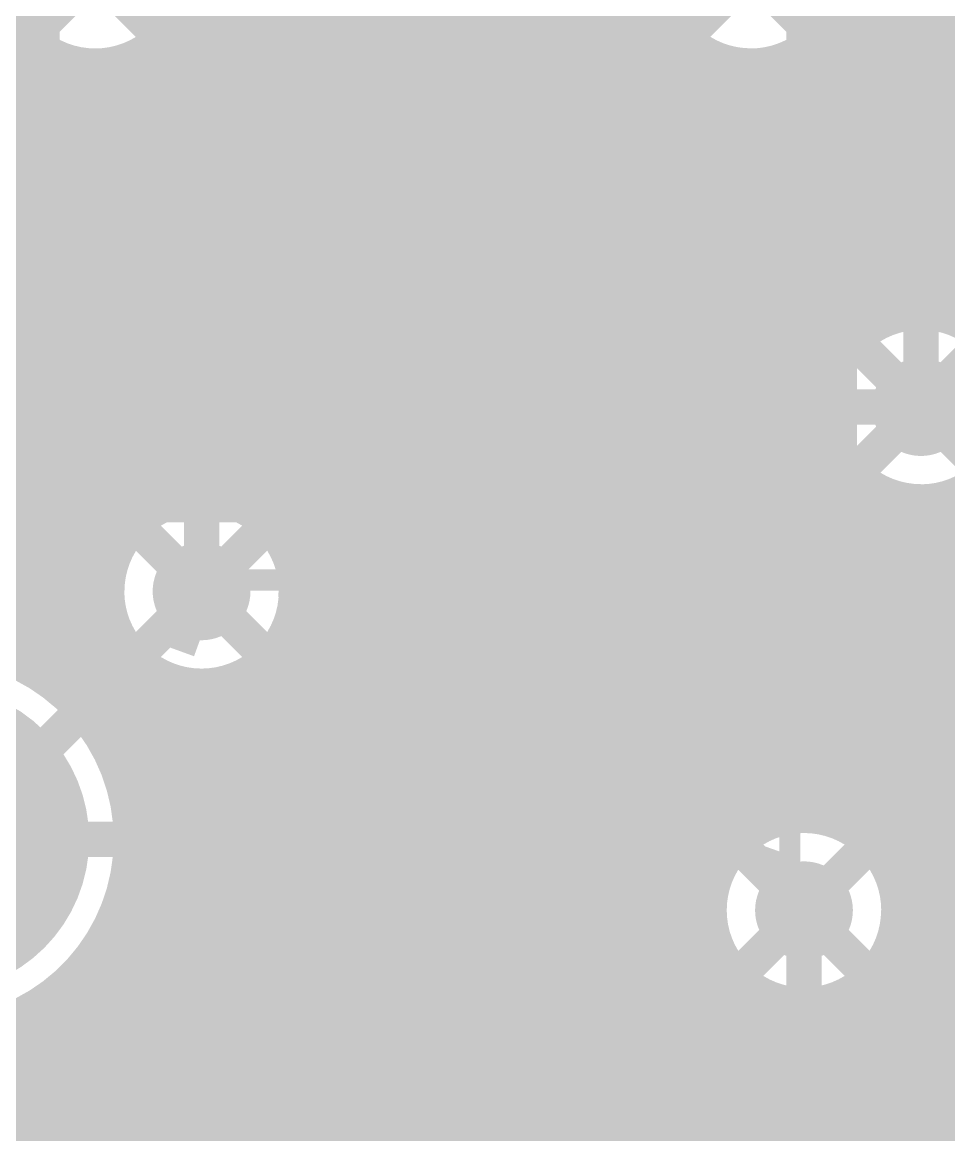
# Model space of a CAD drawing. Extents: x -5 to 112, y -62 to 71.
# Drawn here: x 44.43 to 51.08, y 35.98 to 43.96 of the extents above; entities that cross this region are included whole.
import ezdxf

# ---------------------------------------------------------------- set-up
doc = ezdxf.new("R2010")
doc.units = 0
doc.header["$MEASUREMENT"] = 0
doc.layers.get('0').update_dxf_attribs({"linetype": 'CONTINUOUS'})
for name, color, linetype in [('25-336-0_BOT', 7, 'CONTINUOUS'), ('25-336-0_DRD', 7, 'CONTINUOUS'), ('25-336-0_DRL', 2, 'CONTINUOUS'), ('25-336-0_IN1', 4, 'CONTINUOUS'), ('25-336-0_IN2', 3, 'CONTINUOUS'), ('25-336-0_SMB', 5, 'CONTINUOUS'), ('25-336-0_SMT', 10, 'CONTINUOUS'), ('25-336-0_SPT', 14, 'CONTINUOUS'), ('25-336-0_SST', 9, 'CONTINUOUS'), ('25-336-0_TOP', 12, 'CONTINUOUS'), ('THRUHOLE_TAP', 8, 'CONTINUOUS')]:
    doc.layers.add(name, color=color, linetype=linetype)

# ---------------------------------------------------------------- blocks, each defined once
blk = doc.blocks.new('ROUND_33')
at = {"const_width": 1.09982}
blk.add_lwpolyline([(-0.54991, 0, 1), (0.54991, 0, 1)], format="xyb", close=True, dxfattribs=at)
blk = doc.blocks.new('ROUND_11')
at = {"const_width": 0.35052}
blk.add_lwpolyline([(-0.17526, 0, 1), (0.17526, 0, 1)], format="xyb", close=True, dxfattribs=at)
blk = doc.blocks.new('ROUND_81')
at = {"const_width": 0.10033}
blk.add_lwpolyline([(-0.050164, 0, 1), (0.050164, 0, 1)], format="xyb", close=True, dxfattribs=at)
blk = doc.blocks.new('ROUND_68')
at = {"const_width": 0.35052}
blk.add_lwpolyline([(-0.17526, 0, 1), (0.17526, 0, 1)], format="xyb", close=True, dxfattribs=at)
blk = doc.blocks.new('RECTANGLE_2')
blk.add_solid([(0.4826, 0.4064), (0.4826, -0.4064), (-0.4826, 0.4064), (-0.4826, -0.4064)])
blk = doc.blocks.new('ROUND_73')
at = {"const_width": 0.10033}
blk.add_lwpolyline([(-0.050164, 0, 1), (0.050164, 0, 1)], format="xyb", close=True, dxfattribs=at)

msp = doc.modelspace()

# ---------------------------------------------------------------- linework, layer by layer
at = {"layer": '25-336-0_BOT', "const_width": 0.254}
for points in [[(50.8762, 41.1988), (50.8762, 49.4538), (49.276, 51.054), (45.466, 51.054)], [(50.419, 49.2633), (50.419, 41.70172)], [(45.6438, 45.3898), (45.6438, 40.55364)], [(45.8724, 45.3898), (45.8724, 40.54094)], [(46.101, 45.3898), (46.101, 40.44188)], [(46.3296, 45.3898), (46.3296, 40.17772)], [(46.5582, 45.3898), (46.5582, 39.68496)], [(46.7868, 45.3898), (46.7868, 39.39286)], [(47.0154, 45.3898), (47.0154, 33.94202)], [(47.244, 45.3898), (47.244, 27.432)], [(47.4726, 45.3898), (47.4726, 27.432)], [(47.7012, 45.3898), (47.7012, 27.432)], [(47.9298, 45.3898), (47.9298, 27.432)], [(48.1584, 45.1739), (48.1584, 27.432)], [(48.387, 44.9453), (48.387, 27.432)], [(48.6156, 44.7167), (48.6156, 27.432)], [(48.8442, 44.4881), (48.8442, 27.432)], [(36.83, 38.1), (36.83, 43.18), (38.608, 43.18), (39.243, 42.545), (43.18, 42.545), (44.958, 44.323)], [(49.0728, 43.97502), (49.0728, 27.432)], [(50.2158, 43.93438), (50.2158, 41.35882)], [(45.4152, 43.82008), (45.4152, 40.48506)], [(49.13122, 43.8912), (45.48378, 43.8912)], [(50.419, 43.8912), (50.18278, 43.8912)], [(49.3014, 43.74388), (49.3014, 27.432)], [(49.49444, 43.6626), (45.11802, 43.6626)], [(45.1866, 43.68292), (45.1866, 40.29964)], [(49.53, 43.65498), (49.53, 38.04412)], [(50.419, 43.6626), (49.81702, 43.6626)], [(49.9872, 43.72864), (49.9872, 38.27018)], [(44.92498, 43.64228), (43.50766, 42.22496)], [(44.92498, 43.64228), (44.958, 43.64148)], [(44.958, 43.64228), (44.958, 38.95852)], [(49.7586, 43.6499), (49.7586, 38.21176)], [(50.419, 43.434), (44.71416, 43.434)], [(44.7294, 43.4467), (44.7294, 39.19982)], [(50.419, 43.2054), (44.48556, 43.2054)], [(44.5008, 43.2181), (44.5008, 39.35476)], [(50.419, 42.9768), (44.25696, 42.9768)], [(50.419, 42.7482), (44.02836, 42.7482)], [(50.419, 42.5196), (43.79976, 42.5196)], [(50.419, 42.291), (43.57116, 42.291)], [(50.419, 42.0624), (37.2872, 42.0624)], [(50.419, 41.8338), (37.2872, 41.8338)], [(50.3301, 41.6052), (37.2872, 41.6052)], [(50.21834, 41.3766), (37.2872, 41.3766)], [(50.19802, 41.148), (37.2872, 41.148)], [(50.2158, 41.03624), (50.2158, 38.24732)], [(50.25644, 40.9194), (37.2872, 40.9194)], [(50.42408, 40.6908), (37.2872, 40.6908)], [(50.4444, 40.67302), (50.4444, 38.13556)], [(50.673, 40.54856), (50.673, 37.8333)], [(51.1302, 40.56888), (51.1302, 30.79496)], [(50.9016, 40.51808), (50.9016, 31.02356)], [(45.37202, 40.4622), (37.2872, 40.4622)], [(54.2798, 40.4622), (46.06798, 40.4622)], [(45.14088, 40.2336), (37.2872, 40.2336)], [(54.2798, 40.2336), (46.29912, 40.2336)], [(45.05198, 40.005), (37.2872, 40.005)], [(54.2798, 40.005), (46.38802, 40.005)], [(45.72, 39.878), (46.355, 39.243), (46.355, 33.782)], [(46.39818, 39.84498), (46.39579, 39.87777)], [(46.39818, 39.84498), (46.67758, 39.56558)], [(45.0469, 39.7764), (37.2872, 39.7764)], [(54.1909, 39.7764), (46.46676, 39.7764)], [(45.12564, 39.5478), (37.2872, 39.5478)], [(54.07914, 39.5478), (46.69536, 39.5478)], [(45.1866, 39.45636), (45.1866, 38.50386)], [(45.33138, 39.3192), (44.56176, 39.3192)], [(45.4152, 39.27094), (45.4152, 27.432)], [(54.05882, 39.3192), (46.80458, 39.3192)], [(45.6438, 39.20236), (45.6438, 27.432)], [(45.72, 39.19728), (45.75298, 39.19808)], [(45.75302, 39.19728), (45.8978, 39.0525)], [(46.8122, 39.243), (46.8122, 34.28492)], [(45.8597, 39.0906), (44.84624, 39.0906)], [(45.8724, 39.0779), (45.8724, 34.25952)], [(45.8978, 39.0525), (45.8978, 34.28492)], [(54.11724, 39.0906), (46.8122, 39.0906)], [(45.8978, 38.862), (45.02404, 38.862)], [(54.28488, 38.862), (46.8122, 38.862)], [(45.8978, 38.6334), (45.14088, 38.6334)], [(56.8833, 38.6334), (46.8122, 38.6334)], [(45.8978, 38.4048), (45.212, 38.4048)], [(56.8833, 38.4048), (46.8122, 38.4048)], [(45.8978, 38.1762), (45.24248, 38.1762)], [(49.69002, 38.1762), (46.8122, 38.1762)], [(56.8833, 38.1762), (50.38598, 38.1762)], [(45.8978, 37.9476), (45.2374, 37.9476)], [(49.45888, 37.9476), (46.8122, 37.9476)], [(56.8833, 37.9476), (50.61712, 37.9476)], [(45.1866, 37.69614), (45.1866, 27.432)], [(45.8978, 37.719), (45.19168, 37.719)], [(49.36998, 37.719), (46.8122, 37.719)], [(56.8833, 37.719), (50.70602, 37.719)], [(51.435, 29.845), (50.038, 31.242), (50.038, 37.592)], [(45.8978, 37.4904), (45.10786, 37.4904)], [(49.3649, 37.4904), (46.8122, 37.4904)], [(56.8833, 37.4904), (50.70856, 37.4904)], [(50.673, 37.34816), (50.673, 31.25216)], [(44.958, 37.24148), (44.958, 27.432)], [(45.8978, 37.2618), (44.97324, 37.2618)], [(49.44364, 37.2618), (46.8122, 37.2618)], [(56.8833, 37.2618), (50.63236, 37.2618)], [(49.53, 37.13988), (49.53, 27.432)], [(49.5808, 37.08908), (49.5808, 31.242)], [(50.4952, 37.08908), (50.4952, 31.42996)], [(44.7294, 37.00018), (44.7294, 27.432)], [(45.8978, 37.0332), (44.7675, 37.0332)], [(49.5808, 37.0332), (46.8122, 37.0332)], [(56.8833, 37.0332), (50.4952, 37.0332)], [(45.8978, 36.8046), (44.41952, 36.8046)], [(44.5008, 36.84524), (44.5008, 27.432)], [(49.5808, 36.8046), (46.8122, 36.8046)], [(55.32374, 36.8046), (50.4952, 36.8046)], [(45.8978, 36.576), (33.4772, 36.576)], [(49.5808, 36.576), (46.8122, 36.576)], [(55.06212, 36.576), (50.4952, 36.576)], [(45.8978, 36.3474), (33.4772, 36.3474)], [(49.5808, 36.3474), (46.8122, 36.3474)], [(54.96306, 36.3474), (50.4952, 36.3474)], [(45.8978, 36.1188), (33.4772, 36.1188)], [(49.5808, 36.1188), (46.8122, 36.1188)], [(54.95036, 36.1188), (50.4952, 36.1188)], [(45.8978, 35.8902), (33.4772, 35.8902)], [(49.5808, 35.8902), (46.8122, 35.8902)], [(55.01894, 35.8902), (50.4952, 35.8902)]]:
    msp.add_lwpolyline(points, dxfattribs=at)
for points in [[(44.958, 43.64228, 0.4142136), (45.63872, 44.323)], [(48.97628, 44.323, 0.4142136), (49.657, 43.64228)], [(49.657, 43.64228, 0.4142136), (50.33772, 44.323)], [(50.419, 41.70172, 0.2113087), (50.19652, 41.1988)], [(50.19548, 41.1988, 0.4142136), (50.8762, 40.51808)], [(50.8762, 40.51808, 0.4142136), (51.55692, 41.1988)], [(45.72, 40.55872, 0.4142136), (45.03928, 39.878)], [(46.40072, 39.878, 0.4142136), (45.72, 40.55872)], [(45.03928, 39.878, 0.4142136), (45.72, 39.19728)], [(45.24502, 38.1, 0.4142136), (43.815, 39.53002)], [(46.8122, 39.243, 0.1989124), (46.67829, 39.56629)], [(50.038, 38.27272, 0.4142136), (49.35728, 37.592)], [(50.71872, 37.592, 0.4142136), (50.038, 38.27272)], [(43.815, 36.66998, 0.4142136), (45.24502, 38.1)], [(49.35728, 37.592, 0.2113086), (49.5801, 37.08831)], [(50.4952, 37.08908, 0.2113087), (50.71768, 37.592)]]:
    msp.add_lwpolyline(points, format="xyb", dxfattribs=at)
at = {"layer": '25-336-0_DRD', "const_width": 0.254}
for points in [[(46.228, 45.593), (43.688, 43.053)], [(46.228, 43.053), (43.688, 45.593)], [(50.927, 45.593), (48.387, 43.053)], [(50.927, 43.053), (48.387, 45.593)], [(53.6702, 45.6438), (51.1302, 43.1038)], [(52.1462, 42.4688), (49.6062, 39.9288)], [(52.1462, 39.9288), (49.6062, 42.4688)], [(46.99, 41.148), (44.45, 38.608)], [(46.99, 38.608), (44.45, 41.148)], [(51.308, 38.862), (48.768, 36.322)], [(51.308, 36.322), (48.768, 38.862)], [(44.45, 38.1), (43.815, 38.735)], [(43.815, 37.465), (44.45, 38.1)]]:
    msp.add_lwpolyline(points, dxfattribs=at)
at = {"layer": '25-336-0_IN1', "const_width": 0.254}
for points in [[(46.355, 69.85), (46.355, 40.1193)], [(46.5836, 69.85), (46.5836, 34.42208)], [(46.8122, 69.85), (46.8122, 34.28492)], [(47.0408, 69.85), (47.0408, 28.067)], [(47.2694, 69.85), (47.2694, 28.067)], [(47.498, 69.85), (47.498, 28.067)], [(47.7266, 69.85), (47.7266, 28.067)], [(47.9552, 69.85), (47.9552, 28.067)], [(48.1838, 69.85), (48.1838, 28.067)], [(48.4124, 69.85), (48.4124, 28.067)], [(48.641, 69.85), (48.641, 28.067)], [(48.8696, 69.85), (48.8696, 28.067)], [(50.4698, 69.85), (50.4698, 41.74236)], [(50.6984, 61.67374), (50.6984, 41.85412)], [(50.927, 61.41212), (50.927, 41.87698)], [(51.1556, 61.31306), (51.1556, 41.81856)], [(46.1264, 50.89144), (46.1264, 40.42156)], [(45.8978, 50.52822), (45.8978, 40.53332)], [(45.6692, 50.40376), (45.6692, 40.55618)], [(50.2412, 43.97502), (50.2412, 41.4401)], [(49.0982, 43.93438), (49.0982, 28.067)], [(44.43222, 43.8912), (42.38498, 43.8912)], [(45.4406, 43.84294), (45.4406, 40.49776)], [(49.13122, 43.8912), (45.48378, 43.8912)], [(51.92014, 43.8912), (50.18278, 43.8912)], [(44.5262, 43.79722), (44.5262, 39.33952)], [(50.0126, 43.74388), (50.0126, 38.27018)], [(44.79544, 43.6626), (42.61612, 43.6626)], [(44.7548, 43.67276), (44.7548, 39.17696)], [(49.49444, 43.6626), (45.11802, 43.6626)], [(45.212, 43.69308), (45.212, 40.33012)], [(49.3268, 43.72864), (49.3268, 28.067)], [(49.784, 43.65498), (49.784, 38.22192)], [(59.7789, 43.6626), (49.81702, 43.6626)], [(44.9834, 43.64228), (44.9834, 38.92296)], [(49.5554, 43.6499), (49.5554, 38.06952)], [(59.78398, 43.434), (42.70502, 43.434)], [(59.87288, 43.2054), (42.70756, 43.2054)], [(60.10402, 42.9768), (42.63136, 42.9768)], [(99.441, 42.7482), (42.42308, 42.7482)], [(99.4156, 42.5196), (36.99002, 42.5196)], [(99.187, 42.291), (34.95802, 42.291)], [(98.9584, 42.0624), (34.86912, 42.0624)], [(50.63236, 41.8338), (34.63798, 41.8338)], [(98.7298, 41.8338), (51.1175, 41.8338)], [(50.3301, 41.6052), (31.3182, 41.6052)], [(50.21834, 41.3766), (33.57372, 41.3766)], [(50.19802, 41.148), (33.83788, 41.148)], [(50.2412, 40.95496), (50.2412, 38.2397)], [(50.25644, 40.9194), (33.93694, 40.9194)], [(50.42408, 40.6908), (33.94964, 40.6908)], [(50.4698, 40.6527), (50.4698, 38.11778)], [(51.1556, 40.57904), (51.1556, 30.46476)], [(50.6984, 40.54094), (50.6984, 37.75202)], [(50.927, 40.52062), (50.927, 30.29712)], [(45.37202, 40.4622), (33.88106, 40.4622)], [(61.12002, 40.4622), (46.06798, 40.4622)], [(45.14088, 40.2336), (33.69564, 40.2336)], [(60.88888, 40.2336), (46.29912, 40.2336)], [(45.05198, 40.005), (21.13788, 40.005)], [(54.49316, 40.005), (46.38802, 40.005)], [(45.0469, 39.7764), (21.23694, 39.7764)], [(54.1909, 39.7764), (46.39056, 39.7764)], [(46.355, 39.63416), (46.355, 34.46272)], [(45.12564, 39.5478), (21.24964, 39.5478)], [(54.07914, 39.5478), (46.31436, 39.5478)], [(45.212, 39.42588), (45.212, 38.4048)], [(45.33138, 39.3192), (44.56176, 39.3192)], [(54.05882, 39.3192), (46.10608, 39.3192)], [(46.1264, 39.3319), (46.1264, 34.42208)], [(45.4406, 39.25824), (45.4406, 28.067)], [(45.6692, 39.19982), (45.6692, 28.067)], [(45.8978, 39.22014), (45.8978, 34.28492)], [(54.11724, 39.0906), (44.84624, 39.0906)], [(54.28488, 38.862), (45.02404, 38.862)], [(95.5294, 38.6334), (45.14088, 38.6334)], [(60.44438, 38.4048), (45.212, 38.4048)], [(49.69002, 38.1762), (45.24248, 38.1762)], [(60.23864, 38.1762), (50.38598, 38.1762)], [(49.45888, 37.9476), (45.2374, 37.9476)], [(60.1599, 37.9476), (50.61712, 37.9476)], [(45.212, 37.7952), (45.212, 28.067)], [(49.36998, 37.719), (45.19168, 37.719)], [(60.16498, 37.719), (50.70602, 37.719)], [(49.3649, 37.4904), (45.10786, 37.4904)], [(60.25388, 37.4904), (50.70856, 37.4904)], [(50.6984, 37.42944), (50.6984, 28.067)], [(44.9834, 37.2745), (44.9834, 28.067)], [(49.44364, 37.2618), (44.97324, 37.2618)], [(60.48502, 37.2618), (50.63236, 37.2618)], [(49.5554, 37.11194), (49.5554, 28.067)], [(50.4698, 37.06622), (50.4698, 28.067)], [(44.7548, 37.0205), (44.7548, 28.067)], [(49.64938, 37.0332), (44.7675, 37.0332)], [(49.784, 36.96208), (49.784, 28.067)], [(65.49136, 37.0332), (50.42408, 37.0332)], [(50.0126, 36.91128), (50.0126, 28.067)], [(50.2412, 36.94176), (50.2412, 28.067)], [(55.32374, 36.8046), (44.41952, 36.8046)], [(44.5262, 36.85794), (44.5262, 28.067)], [(55.06212, 36.576), (28.956, 36.576)], [(54.96306, 36.3474), (28.956, 36.3474)], [(54.95036, 36.1188), (28.956, 36.1188)], [(55.01894, 35.8902), (28.956, 35.8902)]]:
    msp.add_lwpolyline(points, dxfattribs=at)
for points in [[(44.27728, 44.323, 0.4142136), (44.958, 43.64228)], [(44.958, 43.64228, 0.4142136), (45.63872, 44.323)], [(48.97628, 44.323, 0.4142136), (49.657, 43.64228)], [(49.657, 43.64228, 0.4142136), (50.33772, 44.323)], [(50.8762, 41.87952, 0.4142136), (50.19548, 41.1988)], [(51.55692, 41.1988, 0.4142136), (50.8762, 41.87952)], [(50.19548, 41.1988, 0.4142136), (50.8762, 40.51808)], [(50.8762, 40.51808, 0.4142136), (51.55692, 41.1988)], [(45.72, 40.55872, 0.4142136), (45.03928, 39.878)], [(46.40072, 39.878, 0.4142136), (45.72, 40.55872)], [(45.03928, 39.878, 0.4142136), (45.72, 39.19728)], [(45.72, 39.19728, 0.4142136), (46.40072, 39.878)], [(45.24502, 38.1, 0.4142136), (43.815, 39.53002)], [(50.038, 38.27272, 0.4142136), (49.35728, 37.592)], [(50.71872, 37.592, 0.4142136), (50.038, 38.27272)], [(43.815, 36.66998, 0.4142136), (45.24502, 38.1)], [(49.35728, 37.592, 0.4142136), (50.038, 36.91128)], [(50.038, 36.91128, 0.4142136), (50.71872, 37.592)]]:
    msp.add_lwpolyline(points, format="xyb", dxfattribs=at)
at = {"layer": '25-336-0_IN2', "const_width": 0.254}
for points in [[(46.355, 69.85), (46.355, 40.1193)], [(46.5836, 69.85), (46.5836, 34.42208)], [(46.8122, 69.85), (46.8122, 34.28492)], [(47.0408, 69.85), (47.0408, 28.067)], [(47.2694, 69.85), (47.2694, 28.067)], [(47.498, 69.85), (47.498, 28.067)], [(47.7266, 69.85), (47.7266, 28.067)], [(47.9552, 69.85), (47.9552, 28.067)], [(48.1838, 69.85), (48.1838, 28.067)], [(48.4124, 69.85), (48.4124, 28.067)], [(48.641, 69.85), (48.641, 28.067)], [(48.8696, 69.85), (48.8696, 28.067)], [(50.4698, 69.85), (50.4698, 41.74236)], [(50.6984, 61.67374), (50.6984, 41.85412)], [(50.927, 61.41212), (50.927, 41.87698)], [(51.1556, 61.31306), (51.1556, 41.81856)], [(46.1264, 50.89144), (46.1264, 40.42156)], [(45.8978, 50.52822), (45.8978, 40.53332)], [(45.6692, 50.40376), (45.6692, 40.55618)], [(50.2412, 43.97502), (50.2412, 41.4401)], [(49.0982, 43.93438), (49.0982, 28.067)], [(44.43222, 43.8912), (42.38498, 43.8912)], [(45.4406, 43.84294), (45.4406, 40.49776)], [(49.13122, 43.8912), (45.48378, 43.8912)], [(51.92014, 43.8912), (50.18278, 43.8912)], [(44.5262, 43.79722), (44.5262, 39.33952)], [(50.0126, 43.74388), (50.0126, 38.27018)], [(44.79544, 43.6626), (42.61612, 43.6626)], [(44.7548, 43.67276), (44.7548, 39.17696)], [(49.49444, 43.6626), (45.11802, 43.6626)], [(45.212, 43.69308), (45.212, 40.33012)], [(49.3268, 43.72864), (49.3268, 28.067)], [(49.784, 43.65498), (49.784, 38.22192)], [(59.7789, 43.6626), (49.81702, 43.6626)], [(44.9834, 43.64228), (44.9834, 38.92296)], [(49.5554, 43.6499), (49.5554, 38.06952)], [(59.78398, 43.434), (42.70502, 43.434)], [(59.87288, 43.2054), (42.70756, 43.2054)], [(60.10402, 42.9768), (42.63136, 42.9768)], [(99.441, 42.7482), (42.42308, 42.7482)], [(99.4156, 42.5196), (36.99002, 42.5196)], [(99.187, 42.291), (34.95802, 42.291)], [(98.9584, 42.0624), (34.86912, 42.0624)], [(50.63236, 41.8338), (34.63798, 41.8338)], [(98.7298, 41.8338), (51.1175, 41.8338)], [(50.3301, 41.6052), (31.15818, 41.6052)], [(50.21834, 41.3766), (33.57372, 41.3766)], [(50.19802, 41.148), (33.83788, 41.148)], [(50.2412, 40.95496), (50.2412, 38.2397)], [(50.25644, 40.9194), (33.93694, 40.9194)], [(50.42408, 40.6908), (33.94964, 40.6908)], [(50.4698, 40.6527), (50.4698, 38.11778)], [(51.1556, 40.57904), (51.1556, 30.46476)], [(50.6984, 40.54094), (50.6984, 37.75202)], [(50.927, 40.52062), (50.927, 30.29712)], [(45.37202, 40.4622), (33.88106, 40.4622)], [(61.12002, 40.4622), (46.06798, 40.4622)], [(45.14088, 40.2336), (33.69564, 40.2336)], [(60.88888, 40.2336), (46.29912, 40.2336)], [(45.05198, 40.005), (21.13788, 40.005)], [(54.49316, 40.005), (46.38802, 40.005)], [(45.0469, 39.7764), (21.23694, 39.7764)], [(54.1909, 39.7764), (46.39056, 39.7764)], [(46.355, 39.63416), (46.355, 34.46272)], [(45.12564, 39.5478), (21.24964, 39.5478)], [(54.07914, 39.5478), (46.31436, 39.5478)], [(45.212, 39.42588), (45.212, 38.4048)], [(45.33138, 39.3192), (44.56176, 39.3192)], [(54.05882, 39.3192), (46.10608, 39.3192)], [(46.1264, 39.3319), (46.1264, 34.42208)], [(45.4406, 39.25824), (45.4406, 28.067)], [(45.6692, 39.19982), (45.6692, 28.067)], [(45.8978, 39.22014), (45.8978, 34.28492)], [(54.11724, 39.0906), (44.84624, 39.0906)], [(54.28488, 38.862), (45.02404, 38.862)], [(95.5294, 38.6334), (45.14088, 38.6334)], [(60.44438, 38.4048), (45.212, 38.4048)], [(49.69002, 38.1762), (45.24248, 38.1762)], [(60.23864, 38.1762), (50.38598, 38.1762)], [(49.45888, 37.9476), (45.2374, 37.9476)], [(60.1599, 37.9476), (50.61712, 37.9476)], [(45.212, 37.7952), (45.212, 28.067)], [(49.36998, 37.719), (45.19168, 37.719)], [(60.16498, 37.719), (50.70602, 37.719)], [(49.3649, 37.4904), (45.10786, 37.4904)], [(60.25388, 37.4904), (50.70856, 37.4904)], [(50.6984, 37.42944), (50.6984, 28.067)], [(44.9834, 37.2745), (44.9834, 28.067)], [(49.44364, 37.2618), (44.97324, 37.2618)], [(60.48502, 37.2618), (50.63236, 37.2618)], [(49.5554, 37.11194), (49.5554, 28.067)], [(50.4698, 37.06622), (50.4698, 28.067)], [(44.7548, 37.0205), (44.7548, 28.067)], [(49.64938, 37.0332), (44.7675, 37.0332)], [(49.784, 36.96208), (49.784, 28.067)], [(65.49136, 37.0332), (50.42408, 37.0332)], [(50.0126, 36.91128), (50.0126, 28.067)], [(50.2412, 36.94176), (50.2412, 28.067)], [(55.32374, 36.8046), (44.41952, 36.8046)], [(44.5262, 36.85794), (44.5262, 28.067)], [(55.06212, 36.576), (28.956, 36.576)], [(54.96306, 36.3474), (28.956, 36.3474)], [(54.95036, 36.1188), (28.956, 36.1188)], [(55.01894, 35.8902), (28.956, 35.8902)]]:
    msp.add_lwpolyline(points, dxfattribs=at)
for points in [[(44.27728, 44.323, 0.4142136), (44.958, 43.64228)], [(44.958, 43.64228, 0.4142136), (45.63872, 44.323)], [(48.97628, 44.323, 0.4142136), (49.657, 43.64228)], [(49.657, 43.64228, 0.4142136), (50.33772, 44.323)], [(50.8762, 41.87952, 0.4142136), (50.19548, 41.1988)], [(51.55692, 41.1988, 0.4142136), (50.8762, 41.87952)], [(50.19548, 41.1988, 0.4142136), (50.8762, 40.51808)], [(50.8762, 40.51808, 0.4142136), (51.55692, 41.1988)], [(45.72, 40.55872, 0.4142136), (45.03928, 39.878)], [(46.40072, 39.878, 0.4142136), (45.72, 40.55872)], [(45.03928, 39.878, 0.4142136), (45.72, 39.19728)], [(45.72, 39.19728, 0.4142136), (46.40072, 39.878)], [(45.24502, 38.1, 0.4142136), (43.815, 39.53002)], [(50.038, 38.27272, 0.4142136), (49.35728, 37.592)], [(50.71872, 37.592, 0.4142136), (50.038, 38.27272)], [(43.815, 36.66998, 0.4142136), (45.24502, 38.1)], [(49.35728, 37.592, 0.4142136), (50.038, 36.91128)], [(50.038, 36.91128, 0.4142136), (50.71872, 37.592)]]:
    msp.add_lwpolyline(points, format="xyb", dxfattribs=at)
at = {"layer": '25-336-0_SST', "const_width": 0.1524}
for points in [[(42.9895, 46.5455), (42.9895, 43.6245), (44.6278, 43.6245), (44.6278, 46.5455), (42.9895, 46.5455)], [(51.6255, 43.6245), (51.6255, 46.5455), (49.9872, 46.5455), (49.9872, 43.6245), (51.6255, 43.6245)], [(44.6405, 40.4495), (44.6405, 43.3705), (43.0022, 43.3705), (43.0022, 40.4495), (44.6405, 40.4495)], [(46.5455, 40.4495), (46.5455, 43.3705), (44.9072, 43.3705), (44.9072, 40.4495), (46.5455, 40.4495)], [(48.4505, 40.4495), (48.4505, 43.3705), (46.8122, 43.3705), (46.8122, 40.4495), (48.4505, 40.4495)], [(48.7045, 43.3705), (48.7045, 40.4495), (50.3428, 40.4495), (50.3428, 43.3705), (48.7045, 43.3705)], [(47.55642, 40.08628), (47.55642, 39.73068), (47.72406, 39.6113), (47.89424, 39.6113), (48.06442, 39.73068), (48.06442, 40.08628), (47.04842, 40.08628)], [(49.4284, 40.05834), (49.4284, 39.70274), (49.59858, 39.58336), (49.76876, 39.58336), (49.9364, 39.70274), (49.9364, 40.05834), (48.9204, 40.05834)], [(45.69206, 39.4843), (45.52442, 39.54526), (45.52442, 39.90086), (45.69206, 39.95928), (46.37024, 39.95928), (46.54042, 39.90086), (46.54042, 39.54526), (46.37024, 39.4843)], [(47.55642, 39.7891), (47.04842, 39.6113)], [(49.4284, 39.76116), (48.9204, 39.58336)], [(47.04842, 38.7731), (47.04842, 39.24808), (47.72406, 38.7731), (47.89424, 38.7731), (48.06442, 38.83406), (48.06442, 39.18966), (47.89424, 39.24808)], [(48.9204, 38.74516), (48.9204, 39.22014), (49.59858, 38.74516), (49.76876, 38.74516), (49.9364, 38.80612), (49.9364, 39.16172), (49.76876, 39.22014)], [(45.52442, 38.76548), (45.52442, 39.0017)], [(45.52442, 38.88486), (46.54042, 38.88486), (46.37024, 39.0017)], [(47.38624, 37.9349), (47.38624, 38.40988), (48.06442, 38.17366), (48.06442, 38.05428), (47.04842, 38.05428)], [(46.03242, 38.3413), (46.03242, 37.9857), (45.86224, 37.92728), (45.69206, 37.92728), (45.52442, 37.9857), (45.52442, 38.3413), (45.69206, 38.40226), (45.86224, 38.40226), (46.54042, 38.1635)], [(48.9204, 38.26256), (49.9364, 37.90696), (49.9364, 38.38194)]]:
    msp.add_lwpolyline(points, dxfattribs=at)
at = {"layer": '25-336-0_SST', "const_width": 0.254}
for points in [[(45.21708, 38.1, 0.4142136), (43.815, 39.50208)], [(43.815, 36.69792, 0.4142136), (45.21708, 38.1)]]:
    msp.add_lwpolyline(points, format="xyb", dxfattribs=at)
at = {"layer": '25-336-0_TOP', "const_width": 0.254}
for points in [[(19.91614, 45.1231), (19.91614, 44.1325), (20.9042, 43.18), (35.052, 43.18), (42.037, 36.195), (55.626, 36.195)], [(45.72, 42.6212), (45.72, 43.18), (46.30928, 43.76928), (46.30928, 44.53382)], [(45.72, 41.1988), (46.736, 41.1988), (46.736, 43.18), (46.95952, 43.40352), (46.95952, 44.53382)], [(47.60976, 44.53382), (47.60976, 42.63644), (47.625, 42.6212)], [(49.15408, 43.8658), (48.76546, 43.8658)], [(48.76546, 43.8658), (48.76546, 43.69562)], [(49.17694, 43.8404), (48.76546, 43.8404)], [(48.8696, 43.8658), (48.8696, 43.3578)], [(49.0982, 43.8658), (49.0982, 43.3578)], [(48.06696, 43.69562), (48.06696, 43.3578)], [(48.11522, 43.69562), (48.06696, 43.69562)], [(48.76546, 43.69562), (48.11522, 43.69562)], [(48.1838, 43.69562), (48.1838, 43.3578)], [(48.4124, 43.69562), (48.4124, 43.3578)], [(48.641, 43.69562), (48.641, 43.0784)], [(49.3268, 43.72864), (49.3268, 43.3578)], [(49.784, 43.65498), (49.784, 43.3578)], [(49.9872, 43.72864), (49.9872, 43.6372)], [(54.8005, 43.6118), (48.06696, 43.6118)], [(49.5554, 43.6499), (49.5554, 43.3578)], [(51.6128, 43.6372), (49.9872, 43.6372)], [(50.0126, 43.6372), (50.0126, 43.3578)], [(50.2412, 43.6372), (50.2412, 43.3578)], [(50.4698, 43.6372), (50.4698, 41.74236)], [(50.6984, 43.6372), (50.6984, 41.85412)], [(50.927, 43.6372), (50.927, 41.87698)], [(51.1556, 43.6372), (51.1556, 41.81856)], [(55.0291, 43.3832), (48.06696, 43.3832)], [(48.4378, 43.3578), (48.06696, 43.3578)], [(48.4378, 43.3578), (48.4378, 43.0784)], [(50.3428, 43.3578), (48.7172, 43.3578)], [(48.7172, 43.3578), (48.7172, 43.0784)], [(50.3428, 43.3578), (50.3428, 41.9354)], [(48.7172, 43.1546), (48.4378, 43.1546)], [(55.28818, 43.1546), (50.3428, 43.1546)], [(48.7172, 43.0784), (48.4378, 43.0784)], [(56.32958, 42.926), (50.3428, 42.926)], [(56.32958, 42.6974), (50.3428, 42.6974)], [(45.72, 42.6212), (43.815, 42.6212)], [(49.53, 42.6212), (47.625, 42.6212)], [(56.32958, 42.4688), (50.3428, 42.4688)], [(56.32958, 42.2402), (50.3428, 42.2402)], [(44.6278, 42.164), (44.6278, 41.9354)], [(44.9072, 42.164), (44.6278, 42.164)], [(44.7548, 42.164), (44.7548, 39.17696)], [(44.9072, 42.164), (44.9072, 41.9354)], [(48.4378, 42.164), (48.4378, 41.9354)], [(48.7172, 42.164), (48.4378, 42.164)], [(48.641, 42.164), (48.641, 38.5572)], [(48.7172, 42.164), (48.7172, 41.9354)], [(44.9072, 42.0116), (44.6278, 42.0116)], [(48.7172, 42.0116), (48.4378, 42.0116)], [(56.32958, 42.0116), (50.3428, 42.0116)], [(44.6278, 41.9354), (44.6278, 41.8846)], [(44.9072, 41.9354), (44.9072, 41.8846)], [(48.4378, 41.9354), (48.4378, 41.8846)], [(48.7172, 41.9354), (48.7172, 41.8846)], [(50.3428, 41.9354), (50.3428, 41.8846)], [(44.6278, 41.8846), (44.6278, 40.4622)], [(44.9072, 41.8846), (44.9072, 40.4622)], [(48.4378, 41.8846), (48.4378, 40.4622)], [(48.7172, 41.8846), (48.7172, 40.4622)], [(50.3428, 41.8846), (50.3428, 41.656)], [(44.9072, 41.783), (44.6278, 41.783)], [(48.7172, 41.783), (48.4378, 41.783)], [(50.52822, 41.783), (50.3428, 41.783)], [(50.37328, 41.656), (50.3428, 41.656)], [(44.9072, 41.5544), (44.6278, 41.5544)], [(48.7172, 41.5544), (48.4378, 41.5544)], [(44.9072, 41.3258), (44.6278, 41.3258)], [(48.7172, 41.3258), (48.4378, 41.3258)], [(45.72, 41.1988), (45.72, 39.878)], [(47.625, 41.1988), (46.736, 41.1988), (45.72, 41.1988)], [(49.53, 41.1988), (50.8762, 41.1988)], [(52.07, 38.8112), (50.7238, 38.8112), (49.53, 40.005), (49.53, 41.1988)], [(44.9072, 41.0972), (44.6278, 41.0972)], [(48.7172, 41.0972), (48.4378, 41.0972)], [(44.9072, 40.8686), (44.6278, 40.8686)], [(48.7172, 40.8686), (48.4378, 40.8686)], [(46.5328, 40.7416), (46.5328, 40.4622)], [(46.736, 40.7416), (46.5328, 40.7416)], [(46.5836, 40.7416), (46.5836, 38.5572)], [(46.8122, 40.7416), (46.8122, 38.5572)], [(46.8122, 40.7416), (46.8122, 40.4622)], [(50.37328, 40.7416), (50.3428, 40.7416)], [(50.3428, 40.7416), (50.3428, 40.4622)], [(44.9072, 40.64), (44.6278, 40.64)], [(46.8122, 40.64), (46.5328, 40.64)], [(48.7172, 40.64), (48.4378, 40.64)], [(50.48758, 40.64), (50.3428, 40.64)], [(50.4698, 40.6527), (50.4698, 39.71036)], [(51.1556, 40.57904), (51.1556, 39.2684)], [(50.6984, 40.54094), (50.6984, 39.48176)], [(50.927, 40.52062), (50.927, 39.2684)], [(44.6278, 40.4622), (44.2722, 40.4622)], [(45.2628, 40.4114), (44.2722, 40.4114)], [(44.5262, 40.4622), (44.5262, 39.33952)], [(45.2628, 40.4622), (44.9072, 40.4622)], [(44.9834, 40.4622), (44.9834, 38.92296)], [(45.212, 40.4622), (45.212, 40.33012)], [(45.2628, 40.4622), (45.2628, 40.38092)], [(46.1772, 40.4622), (46.1772, 40.38092)], [(46.5328, 40.4622), (46.1772, 40.4622)], [(49.0728, 40.4114), (46.1772, 40.4114)], [(46.355, 40.4622), (46.355, 40.1193)], [(48.4378, 40.4622), (46.8122, 40.4622)], [(47.0408, 40.4622), (47.0408, 38.5572)], [(47.2694, 40.4622), (47.2694, 38.5572)], [(47.498, 40.4622), (47.498, 38.5572)], [(47.7266, 40.4622), (47.7266, 38.5572)], [(47.9552, 40.4622), (47.9552, 38.5572)], [(48.1838, 40.4622), (48.1838, 38.5572)], [(48.4124, 40.4622), (48.4124, 38.5572)], [(49.0728, 40.4622), (48.7172, 40.4622)], [(48.8696, 40.4622), (48.8696, 38.5572)], [(49.0728, 40.4622), (49.0728, 40.005)], [(50.3428, 40.4622), (49.9872, 40.4622)], [(49.9872, 40.4622), (49.9872, 40.19296)], [(61.04636, 40.4114), (49.9872, 40.4114)], [(50.0126, 40.4622), (50.0126, 40.16756)], [(50.2412, 40.4622), (50.2412, 39.93896)], [(45.11294, 40.1828), (44.2722, 40.1828)], [(49.0728, 40.1828), (46.32706, 40.1828)], [(49.9872, 40.19296), (50.91176, 39.2684)], [(60.86094, 40.1828), (49.99736, 40.1828)], [(45.04436, 39.9542), (44.2722, 39.9542)], [(49.07534, 39.9542), (46.39564, 39.9542)], [(54.38902, 39.9542), (50.22596, 39.9542)], [(49.0982, 39.85514), (49.0982, 38.5572)], [(45.05706, 39.7256), (44.2722, 39.7256)], [(49.16678, 39.7256), (46.38294, 39.7256)], [(49.20996, 39.67734), (50.40122, 38.48862)], [(54.15788, 39.7256), (50.45456, 39.7256)], [(46.355, 39.63416), (46.355, 38.5572)], [(49.3268, 39.5605), (49.3268, 38.5572)], [(45.15612, 39.497), (44.2722, 39.497)], [(45.212, 39.42588), (45.212, 38.5572)], [(49.3903, 39.497), (46.28388, 39.497)], [(51.2572, 39.497), (50.68316, 39.497)], [(45.41774, 39.2684), (44.63796, 39.2684)], [(49.6189, 39.2684), (46.01972, 39.2684)], [(46.1264, 39.3319), (46.1264, 38.5572)], [(49.5554, 39.3319), (49.5554, 38.5572)], [(51.2572, 39.2684), (50.91176, 39.2684)], [(51.2572, 39.2684), (50.91176, 39.2684)], [(45.4406, 39.25824), (45.4406, 38.5572)], [(45.6692, 39.19982), (45.6692, 38.5572)], [(45.8978, 39.22014), (45.8978, 38.5572)], [(49.8475, 39.0398), (44.89196, 39.0398)], [(49.784, 39.1033), (49.784, 38.47846)], [(50.0126, 38.8747), (50.0126, 38.27018)], [(50.0761, 38.8112), (45.05452, 38.8112)], [(50.2412, 38.6461), (50.2412, 38.2397)], [(50.3047, 38.5826), (45.1612, 38.5826)], [(49.53, 38.5572), (45.16882, 38.5572)], [(49.85766, 38.42004), (50.00498, 38.27018)], [(50.4698, 38.4302), (50.4698, 38.11778)], [(50.7238, 38.354), (49.92116, 38.354)], [(50.6984, 38.354), (50.6984, 37.75202)], [(51.2572, 38.354), (50.7238, 38.354)], [(50.927, 38.354), (50.927, 36.6522)], [(51.1556, 38.354), (51.1556, 36.6522)], [(50.038, 38.27272), (50.00489, 38.27191)], [(50.038, 37.592), (49.53, 38.1), (43.815, 38.1)], [(51.2572, 38.1254), (50.45964, 38.1254)], [(51.2572, 37.8968), (50.64506, 37.8968)], [(49.3395, 37.6428), (45.16882, 37.6428)], [(45.212, 37.6428), (45.212, 36.6522)], [(45.4406, 37.6428), (45.4406, 36.6522)], [(45.6692, 37.6428), (45.6692, 36.6522)], [(45.8978, 37.6428), (45.8978, 36.6522)], [(46.1264, 37.6428), (46.1264, 36.6522)], [(46.355, 37.6428), (46.355, 36.6522)], [(46.5836, 37.6428), (46.5836, 36.6522)], [(46.8122, 37.6428), (46.8122, 36.6522)], [(47.0408, 37.6428), (47.0408, 36.6522)], [(47.2694, 37.6428), (47.2694, 36.6522)], [(47.498, 37.6428), (47.498, 36.6522)], [(47.7266, 37.6428), (47.7266, 36.6522)], [(47.9552, 37.6428), (47.9552, 36.6522)], [(48.1838, 37.6428), (48.1838, 36.6522)], [(48.4124, 37.6428), (48.4124, 36.6522)], [(48.641, 37.6428), (48.641, 36.6522)], [(48.8696, 37.6428), (48.8696, 36.6522)], [(49.0982, 37.6428), (49.0982, 36.6522)], [(49.3268, 37.6428), (49.3268, 36.6522)], [(49.35728, 37.62502), (49.35648, 37.592)], [(51.2572, 37.6682), (50.71364, 37.6682)], [(49.37506, 37.4396), (45.08246, 37.4396)], [(51.2572, 37.4396), (50.70094, 37.4396)], [(50.6984, 37.42944), (50.6984, 36.6522)], [(44.9834, 37.2745), (44.9834, 36.6522)], [(49.47412, 37.211), (44.93514, 37.211)], [(51.2572, 37.211), (50.60188, 37.211)], [(49.5554, 37.11194), (49.5554, 36.6522)], [(50.4698, 37.06622), (50.4698, 36.6522)], [(49.73574, 36.9824), (44.70654, 36.9824)], [(44.7548, 37.0205), (44.7548, 36.6522)], [(49.784, 36.96208), (49.784, 36.6522)], [(51.2572, 36.9824), (50.33772, 36.9824)], [(50.0126, 36.91128), (50.0126, 36.6522)], [(50.2412, 36.94176), (50.2412, 36.6522)], [(44.5262, 36.85794), (44.5262, 36.6522)], [(51.2572, 36.7538), (44.2976, 36.7538)], [(55.12308, 36.6522), (42.22496, 36.6522)]]:
    msp.add_lwpolyline(points, dxfattribs=at)
for points in [[(49.15408, 43.8658, 0.2113087), (49.657, 43.64332)], [(49.657, 43.64228, 0.1274576), (49.98759, 43.72794)], [(50.8762, 41.87952, 0.2113092), (50.37251, 41.6567)], [(51.55692, 41.1988, 0.4142136), (50.8762, 41.87952)], [(50.8762, 40.51808, 0.4142136), (51.55692, 41.1988)], [(50.37328, 40.7416, 0.2113087), (50.8762, 40.51912)], [(45.2628, 40.38092, 0.2113087), (45.04032, 39.878)], [(46.40072, 39.878, 0.2113087), (46.1779, 40.38169)], [(49.0728, 40.005, 0.1989124), (49.20671, 39.68171)], [(49.0728, 40.005, 0.1989124), (49.20671, 39.68171)], [(45.03928, 39.878, 0.4142136), (45.72, 39.19728)], [(45.72, 39.19728, 0.4142136), (46.40072, 39.878)], [(45.16882, 38.5572, 0.2339919), (44.2722, 39.45382)], [(49.85258, 38.42258, 0.1989124), (49.53, 38.5562)], [(49.85258, 38.42258, 0.1989124), (49.53, 38.5562)], [(50.40122, 38.48862, 0.1989124), (50.7238, 38.355)], [(50.71872, 37.592, 0.4142136), (50.038, 38.27272)], [(43.815, 36.66998, 0.3217374), (45.16882, 37.6428)], [(49.35728, 37.592, 0.4142136), (50.038, 36.91128)], [(50.038, 36.91128, 0.4142136), (50.71872, 37.592)]]:
    msp.add_lwpolyline(points, format="xyb", dxfattribs=at)

# ---------------------------------------------------------------- block references
at = {"layer": '25-336-0_BOT'}
for name, p in [('ROUND_11', (50.8762, 41.1988)), ('ROUND_11', (45.72, 39.878)), ('ROUND_33', (43.815, 38.1)), ('ROUND_11', (50.038, 37.592))]:
    msp.add_blockref(name, p, dxfattribs=at)
at = {"layer": '25-336-0_DRL'}
for p in [(50.8762, 41.1988), (45.72, 39.878), (50.038, 37.592)]:
    msp.add_blockref('ROUND_81', p, dxfattribs=at)
at = {"layer": '25-336-0_IN1'}
for name, p in [('ROUND_68', (50.8762, 41.1988)), ('ROUND_68', (45.72, 39.878)), ('ROUND_33', (43.815, 38.1)), ('ROUND_68', (50.038, 37.592))]:
    msp.add_blockref(name, p, dxfattribs=at)
at = {"layer": '25-336-0_IN2'}
for name, p in [('ROUND_68', (50.8762, 41.1988)), ('ROUND_68', (45.72, 39.878)), ('ROUND_33', (43.815, 38.1)), ('ROUND_68', (50.038, 37.592))]:
    msp.add_blockref(name, p, dxfattribs=at)
at = {"layer": '25-336-0_SMB'}
msp.add_blockref('ROUND_33', (43.815, 38.1), dxfattribs=at)
at = {"layer": '25-336-0_SMT'}
for name, p in [('RECTANGLE_2', (45.72, 42.6212)), ('RECTANGLE_2', (47.625, 42.6212)), ('RECTANGLE_2', (49.53, 42.6212)), ('RECTANGLE_2', (45.72, 41.1988)), ('RECTANGLE_2', (47.625, 41.1988)), ('RECTANGLE_2', (49.53, 41.1988)), ('ROUND_33', (43.815, 38.1))]:
    msp.add_blockref(name, p, dxfattribs=at)
at = {"layer": '25-336-0_SPT'}
for p in [(45.72, 42.6212), (47.625, 42.6212), (49.53, 42.6212), (45.72, 41.1988), (47.625, 41.1988), (49.53, 41.1988)]:
    msp.add_blockref('RECTANGLE_2', p, dxfattribs=at)
at = {"layer": '25-336-0_TOP'}
for name, p in [('RECTANGLE_2', (45.72, 42.6212)), ('RECTANGLE_2', (47.625, 42.6212)), ('RECTANGLE_2', (49.53, 42.6212)), ('RECTANGLE_2', (45.72, 41.1988)), ('RECTANGLE_2', (47.625, 41.1988)), ('RECTANGLE_2', (49.53, 41.1988)), ('ROUND_11', (50.8762, 41.1988)), ('ROUND_11', (45.72, 39.878)), ('ROUND_33', (43.815, 38.1)), ('ROUND_11', (50.038, 37.592))]:
    msp.add_blockref(name, p, dxfattribs=at)
at = {"layer": 'THRUHOLE_TAP'}
for p in [(50.8762, 41.1988), (45.72, 39.878), (50.038, 37.592)]:
    msp.add_blockref('ROUND_73', p, dxfattribs=at)

doc.saveas('drawing.dxf')
